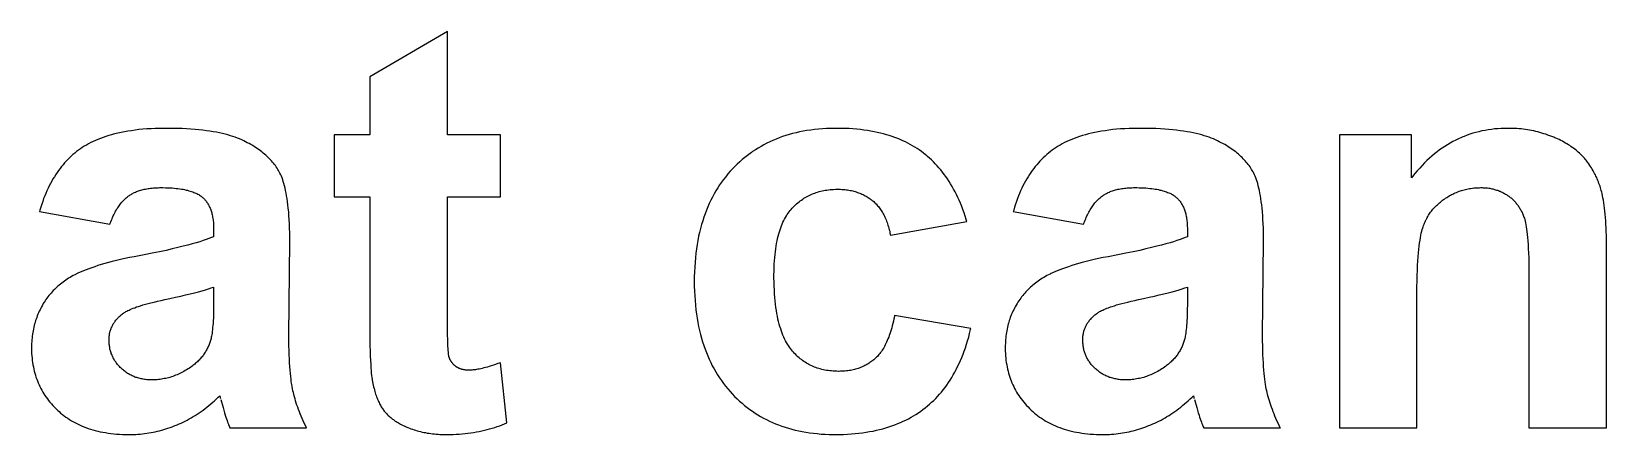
# Model space of a CAD drawing. Header units: millimetres. Extents: x 0 to 841, y 0 to 594.
# Drawn here: x 271.35 to 286.92, y 347.76 to 351.75 of the extents above; entities that cross this region are included whole.
import ezdxf

# ---------------------------------------------------------------- set-up
doc = ezdxf.new("R2010")
doc.units = ezdxf.units.MM
doc.header["$LTSCALE"] = 46.255
doc.layers.add('5_CURVES', color=7, linetype='CONTINUOUS')

msp = doc.modelspace()

# ---------------------------------------------------------------- linework, layer by layer
at = {"layer": '5_CURVES', "color": 7, "linetype": 'CONTINUOUS'}
for p, q in [((275.464, 351.751), (274.695, 351.304)), ((275.464, 350.728), (275.464, 351.751)), ((274.695, 351.304), (274.695, 350.728)), ((274.343, 350.728), (274.343, 350.117)), ((274.695, 350.728), (274.343, 350.728)), ((275.988, 350.728), (275.464, 350.728)), ((275.988, 350.117), (275.988, 350.728)), ((284.283, 350.728), (284.283, 347.83)), ((284.995, 350.728), (284.283, 350.728)), ((284.995, 350.302), (284.995, 350.728)), ((274.343, 350.117), (274.695, 350.117)), ((274.695, 350.117), (274.695, 348.767)), ((275.464, 348.949), (275.464, 350.117)), ((275.464, 350.117), (275.988, 350.117)), ((271.429, 349.969), (272.125, 349.844)), ((281.058, 349.969), (281.754, 349.844)), ((279.844, 349.735), (280.599, 349.871)), ((273.151, 349.797), (273.151, 349.721)), ((273.895, 348.743), (273.904, 349.677)), ((282.78, 349.797), (282.78, 349.721)), ((283.524, 348.743), (283.533, 349.677)), ((286.924, 347.83), (286.924, 349.649)), ((286.157, 349.345), (286.157, 347.83)), ((275.465, 348.818), (275.464, 348.949)), ((280.638, 348.812), (279.885, 348.941)), ((275.465, 348.749), (275.465, 348.818)), ((276.051, 347.879), (275.986, 348.474)), ((273.221, 348.112), (273.244, 348.031)), ((282.85, 348.112), (282.873, 348.031)), ((273.312, 347.83), (274.07, 347.83)), ((282.941, 347.83), (283.699, 347.83)), ((284.283, 347.83), (285.05, 347.83)), ((286.157, 347.83), (286.924, 347.83))]:
    msp.add_line(p, q, dxfattribs=at)
for points in [[(272.684, 350.793), (272.663, 350.793), (272.618, 350.793), (272.574, 350.791), (272.532, 350.789), (272.49, 350.787), (272.45, 350.784), (272.412, 350.78), (272.374, 350.775), (272.338, 350.77), (272.302, 350.765), (272.268, 350.759), (272.235, 350.753), (272.203, 350.746), (272.172, 350.738), (272.142, 350.73), (272.113, 350.722), (272.085, 350.713), (272.058, 350.704), (272.032, 350.694), (272.007, 350.684), (271.982, 350.674), (271.959, 350.663), (271.936, 350.652), (271.914, 350.64), (271.893, 350.628), (271.872, 350.616), (271.852, 350.603), (271.833, 350.59)], [(273.448, 350.67), (273.429, 350.679), (273.408, 350.688), (273.387, 350.696), (273.365, 350.705), (273.342, 350.713), (273.318, 350.72), (273.292, 350.728), (273.266, 350.735), (273.238, 350.742), (273.209, 350.748), (273.179, 350.754), (273.147, 350.76), (273.114, 350.765), (273.08, 350.77), (273.044, 350.775), (273.006, 350.779), (272.967, 350.782), (272.927, 350.785), (272.884, 350.788), (272.84, 350.79), (272.795, 350.792), (272.747, 350.793), (272.697, 350.793), (272.684, 350.793)], [(279.309, 350.793), (279.295, 350.793), (279.253, 350.793), (279.212, 350.791), (279.172, 350.789), (279.132, 350.785), (279.093, 350.781), (279.055, 350.776), (279.018, 350.771), (278.981, 350.764), (278.945, 350.757), (278.91, 350.749), (278.876, 350.741), (278.842, 350.731), (278.808, 350.721), (278.776, 350.711), (278.744, 350.699), (278.712, 350.687), (278.682, 350.674), (278.651, 350.66), (278.622, 350.646), (278.592, 350.631), (278.564, 350.615), (278.536, 350.598), (278.508, 350.581), (278.481, 350.563), (278.468, 350.554), (278.455, 350.544), (278.429, 350.525), (278.403, 350.505), (278.378, 350.484), (278.353, 350.462), (278.329, 350.44), (278.305, 350.417), (278.282, 350.393)], [(280.149, 350.564), (280.128, 350.579), (280.107, 350.594), (280.085, 350.608), (280.062, 350.621), (280.039, 350.634), (280.016, 350.647), (279.991, 350.659), (279.966, 350.671), (279.941, 350.682), (279.915, 350.693), (279.888, 350.703), (279.86, 350.712), (279.832, 350.722), (279.803, 350.73), (279.774, 350.739), (279.744, 350.746), (279.713, 350.753), (279.681, 350.76), (279.648, 350.766), (279.615, 350.771), (279.581, 350.776), (279.546, 350.781), (279.51, 350.784), (279.473, 350.787), (279.436, 350.79), (279.397, 350.792), (279.358, 350.793), (279.318, 350.793), (279.309, 350.793)], [(282.313, 350.793), (282.292, 350.793), (282.247, 350.793), (282.203, 350.791), (282.161, 350.789), (282.119, 350.787), (282.079, 350.784), (282.041, 350.78), (282.003, 350.775), (281.967, 350.77), (281.931, 350.765), (281.897, 350.759), (281.864, 350.753), (281.832, 350.746), (281.801, 350.738), (281.771, 350.73), (281.742, 350.722), (281.714, 350.713), (281.687, 350.704), (281.661, 350.694), (281.636, 350.684), (281.611, 350.674), (281.588, 350.663), (281.565, 350.652), (281.543, 350.64), (281.522, 350.628), (281.501, 350.616), (281.481, 350.603), (281.462, 350.59)], [(283.077, 350.67), (283.057, 350.679), (283.037, 350.688), (283.016, 350.696), (282.994, 350.705), (282.971, 350.713), (282.947, 350.72), (282.921, 350.728), (282.895, 350.735), (282.867, 350.742), (282.838, 350.748), (282.808, 350.754), (282.776, 350.76), (282.743, 350.765), (282.709, 350.77), (282.673, 350.775), (282.635, 350.779), (282.596, 350.782), (282.556, 350.785), (282.513, 350.788), (282.469, 350.79), (282.424, 350.792), (282.376, 350.793), (282.326, 350.793), (282.313, 350.793)], [(285.95, 350.793), (285.916, 350.793), (285.883, 350.792), (285.85, 350.789), (285.818, 350.787), (285.786, 350.783), (285.754, 350.778), (285.723, 350.773), (285.693, 350.767), (285.662, 350.76), (285.633, 350.752), (285.603, 350.744), (285.574, 350.734), (285.545, 350.724), (285.517, 350.713), (285.503, 350.708), (285.489, 350.702), (285.461, 350.689), (285.433, 350.676), (285.406, 350.662), (285.379, 350.647), (285.353, 350.631), (285.326, 350.615), (285.3, 350.597), (285.274, 350.579), (285.249, 350.56), (285.223, 350.54), (285.198, 350.519), (285.174, 350.497), (285.149, 350.474), (285.125, 350.451), (285.101, 350.426), (285.077, 350.4), (285.053, 350.374), (285.03, 350.346), (285.007, 350.317), (284.995, 350.302)], [(286.414, 350.7), (286.403, 350.705), (286.383, 350.713), (286.364, 350.72), (286.344, 350.727), (286.324, 350.734), (286.305, 350.74), (286.285, 350.746), (286.265, 350.752), (286.245, 350.757), (286.225, 350.762), (286.204, 350.767), (286.184, 350.771), (286.164, 350.775), (286.143, 350.778), (286.122, 350.781), (286.101, 350.784), (286.08, 350.787), (286.059, 350.789), (286.038, 350.79), (286.016, 350.792), (285.994, 350.793), (285.972, 350.793), (285.95, 350.793)], [(271.833, 350.59), (271.815, 350.577), (271.796, 350.563), (271.778, 350.548), (271.76, 350.533), (271.743, 350.518), (271.726, 350.502), (271.709, 350.485), (271.693, 350.468), (271.677, 350.451), (271.662, 350.433), (271.647, 350.414), (271.632, 350.395), (271.617, 350.376), (271.603, 350.356), (271.589, 350.335), (271.576, 350.314), (271.562, 350.292), (271.55, 350.27), (271.537, 350.247), (271.525, 350.224), (271.514, 350.2), (271.502, 350.175), (271.491, 350.15), (271.481, 350.124), (271.47, 350.098), (271.461, 350.071), (271.451, 350.043), (271.442, 350.014), (271.433, 349.985), (271.429, 349.969)], [(273.8, 350.362), (273.793, 350.375), (273.786, 350.387), (273.778, 350.4), (273.77, 350.412), (273.761, 350.424), (273.752, 350.436), (273.743, 350.447), (273.734, 350.459), (273.724, 350.471), (273.713, 350.482), (273.702, 350.493), (273.691, 350.505), (273.68, 350.516), (273.668, 350.527), (273.655, 350.538), (273.642, 350.548), (273.629, 350.559), (273.615, 350.57), (273.6, 350.58), (273.585, 350.591), (273.57, 350.601), (273.554, 350.611), (273.537, 350.622), (273.52, 350.632), (273.503, 350.642), (273.484, 350.651), (273.465, 350.661), (273.448, 350.67)], [(281.462, 350.59), (281.444, 350.577), (281.425, 350.563), (281.407, 350.548), (281.389, 350.533), (281.372, 350.518), (281.355, 350.502), (281.338, 350.485), (281.322, 350.468), (281.306, 350.451), (281.291, 350.433), (281.275, 350.414), (281.261, 350.395), (281.246, 350.376), (281.232, 350.356), (281.218, 350.335), (281.205, 350.314), (281.191, 350.292), (281.179, 350.27), (281.166, 350.247), (281.154, 350.224), (281.142, 350.2), (281.131, 350.175), (281.12, 350.15), (281.11, 350.124), (281.099, 350.098), (281.089, 350.071), (281.08, 350.043), (281.071, 350.014), (281.062, 349.985), (281.058, 349.969)], [(283.429, 350.362), (283.422, 350.375), (283.414, 350.387), (283.407, 350.4), (283.399, 350.412), (283.39, 350.424), (283.381, 350.436), (283.372, 350.447), (283.362, 350.459), (283.352, 350.471), (283.342, 350.482), (283.331, 350.493), (283.32, 350.505), (283.308, 350.516), (283.296, 350.527), (283.284, 350.538), (283.271, 350.548), (283.258, 350.559), (283.244, 350.57), (283.229, 350.58), (283.214, 350.591), (283.199, 350.601), (283.183, 350.611), (283.166, 350.622), (283.149, 350.632), (283.131, 350.642), (283.113, 350.651), (283.094, 350.661), (283.077, 350.67)], [(286.73, 350.468), (286.722, 350.478), (286.713, 350.489), (286.705, 350.499), (286.696, 350.509), (286.686, 350.519), (286.677, 350.529), (286.667, 350.539), (286.656, 350.549), (286.645, 350.558), (286.634, 350.568), (286.623, 350.577), (286.611, 350.587), (286.599, 350.596), (286.586, 350.605), (286.573, 350.614), (286.56, 350.623), (286.547, 350.631), (286.532, 350.64), (286.518, 350.648), (286.503, 350.657), (286.488, 350.665), (286.473, 350.673), (286.457, 350.681), (286.44, 350.688), (286.424, 350.696), (286.414, 350.7)], [(280.599, 349.871), (280.593, 349.891), (280.583, 349.925), (280.571, 349.958), (280.56, 349.99), (280.548, 350.021), (280.535, 350.052), (280.523, 350.082), (280.509, 350.11), (280.496, 350.139), (280.482, 350.166), (280.468, 350.193), (280.453, 350.219), (280.438, 350.244), (280.423, 350.268), (280.407, 350.292), (280.391, 350.316), (280.375, 350.338), (280.358, 350.36), (280.341, 350.382), (280.323, 350.402), (280.306, 350.423), (280.287, 350.442), (280.269, 350.461), (280.25, 350.48), (280.231, 350.498), (280.211, 350.515), (280.201, 350.524), (280.191, 350.532), (280.17, 350.548), (280.149, 350.564)], [(286.881, 350.147), (286.877, 350.162), (286.873, 350.177), (286.869, 350.191), (286.865, 350.206), (286.86, 350.221), (286.855, 350.235), (286.85, 350.249), (286.845, 350.264), (286.839, 350.278), (286.833, 350.292), (286.827, 350.306), (286.82, 350.32), (286.814, 350.333), (286.807, 350.347), (286.799, 350.361), (286.792, 350.374), (286.784, 350.388), (286.776, 350.401), (286.767, 350.414), (286.759, 350.427), (286.75, 350.441), (286.74, 350.454), (286.731, 350.467), (286.73, 350.468)], [(273.904, 349.677), (273.904, 349.712), (273.903, 349.76), (273.902, 349.805), (273.9, 349.849), (273.898, 349.89), (273.896, 349.929), (273.893, 349.967), (273.889, 350.002), (273.886, 350.036), (273.882, 350.067), (273.877, 350.098), (273.873, 350.126), (273.868, 350.153), (273.863, 350.178), (273.857, 350.202), (273.852, 350.225), (273.846, 350.246), (273.84, 350.266), (273.834, 350.285), (273.827, 350.303), (273.821, 350.319), (273.814, 350.334), (273.807, 350.349), (273.8, 350.362)], [(278.282, 350.393), (278.259, 350.368), (278.237, 350.342), (278.215, 350.315), (278.194, 350.288), (278.174, 350.261), (278.154, 350.233), (278.136, 350.204), (278.118, 350.174), (278.1, 350.144), (278.084, 350.113), (278.068, 350.082), (278.052, 350.05), (278.038, 350.017), (278.024, 349.983), (278.011, 349.949), (277.998, 349.914), (277.987, 349.878), (277.976, 349.841), (277.965, 349.803), (277.956, 349.764), (277.947, 349.725), (277.939, 349.684), (277.932, 349.643), (277.925, 349.601), (277.92, 349.557), (277.915, 349.513), (277.911, 349.468), (277.908, 349.421), (277.906, 349.374), (277.904, 349.325), (277.904, 349.276)], [(283.533, 349.677), (283.533, 349.712), (283.532, 349.76), (283.531, 349.805), (283.529, 349.849), (283.527, 349.89), (283.525, 349.929), (283.522, 349.967), (283.518, 350.002), (283.515, 350.036), (283.511, 350.067), (283.506, 350.098), (283.502, 350.126), (283.497, 350.153), (283.492, 350.178), (283.486, 350.202), (283.481, 350.225), (283.475, 350.246), (283.469, 350.266), (283.462, 350.285), (283.456, 350.303), (283.449, 350.319), (283.443, 350.334), (283.436, 350.349), (283.429, 350.362)], [(272.125, 349.844), (272.128, 349.854), (272.134, 349.869), (272.14, 349.884), (272.146, 349.898), (272.151, 349.912), (272.157, 349.926), (272.164, 349.939), (272.17, 349.951), (272.176, 349.963), (272.182, 349.975), (272.189, 349.986), (272.195, 349.997), (272.202, 350.008), (272.209, 350.018), (272.216, 350.027), (272.222, 350.037), (272.229, 350.046), (272.236, 350.055), (272.243, 350.063), (272.251, 350.071), (272.258, 350.079), (272.265, 350.086), (272.272, 350.094), (272.28, 350.1), (272.287, 350.107), (272.295, 350.113), (272.303, 350.119), (272.31, 350.125)], [(272.31, 350.125), (272.318, 350.13), (272.326, 350.135), (272.334, 350.14), (272.343, 350.145), (272.351, 350.15), (272.36, 350.154), (272.369, 350.159), (272.379, 350.163), (272.388, 350.167), (272.398, 350.171), (272.409, 350.175), (272.419, 350.178), (272.43, 350.181), (272.441, 350.185), (272.453, 350.187), (272.464, 350.19), (272.476, 350.193), (272.489, 350.195), (272.502, 350.197), (272.515, 350.199), (272.528, 350.201), (272.542, 350.202), (272.556, 350.204), (272.571, 350.205), (272.586, 350.206), (272.601, 350.206), (272.617, 350.207), (272.63, 350.207)], [(272.63, 350.207), (272.65, 350.207), (272.674, 350.206), (272.697, 350.205), (272.719, 350.204), (272.74, 350.203), (272.76, 350.201), (272.779, 350.199), (272.798, 350.197), (272.815, 350.195), (272.832, 350.192), (272.849, 350.19), (272.864, 350.187), (272.879, 350.183), (272.893, 350.18), (272.907, 350.176), (272.92, 350.173), (272.932, 350.169), (272.944, 350.165), (272.955, 350.16), (272.966, 350.156), (272.976, 350.151), (272.986, 350.147), (272.995, 350.142), (273.004, 350.137), (273.012, 350.132), (273.02, 350.127), (273.027, 350.121), (273.034, 350.116), (273.041, 350.11)], [(278.861, 349.991), (278.872, 350.003), (278.883, 350.014), (278.894, 350.026), (278.905, 350.036), (278.916, 350.047), (278.928, 350.056), (278.94, 350.066), (278.951, 350.075), (278.964, 350.084), (278.976, 350.092), (278.988, 350.101), (279.001, 350.108), (279.014, 350.116), (279.027, 350.123), (279.04, 350.129), (279.053, 350.136), (279.067, 350.142), (279.081, 350.148), (279.095, 350.153), (279.109, 350.158), (279.123, 350.162), (279.138, 350.167), (279.153, 350.171), (279.168, 350.174), (279.184, 350.178), (279.199, 350.18), (279.215, 350.183), (279.231, 350.185), (279.248, 350.187), (279.265, 350.188), (279.282, 350.189), (279.299, 350.19), (279.317, 350.19), (279.32, 350.19)], [(279.32, 350.19), (279.334, 350.19), (279.348, 350.19), (279.363, 350.189), (279.377, 350.188), (279.391, 350.187), (279.405, 350.185), (279.418, 350.184), (279.432, 350.182), (279.445, 350.179), (279.457, 350.177), (279.47, 350.174), (279.482, 350.171), (279.494, 350.168), (279.506, 350.164), (279.518, 350.16), (279.529, 350.156), (279.54, 350.152), (279.552, 350.148), (279.562, 350.143), (279.573, 350.138), (279.583, 350.133), (279.594, 350.127), (279.604, 350.122), (279.614, 350.116), (279.623, 350.11), (279.633, 350.103), (279.642, 350.097), (279.651, 350.09), (279.656, 350.087), (279.66, 350.083), (279.669, 350.076)], [(281.754, 349.844), (281.757, 349.854), (281.763, 349.869), (281.769, 349.884), (281.774, 349.898), (281.78, 349.912), (281.786, 349.926), (281.792, 349.939), (281.799, 349.951), (281.805, 349.963), (281.811, 349.975), (281.818, 349.986), (281.824, 349.997), (281.831, 350.008), (281.838, 350.018), (281.844, 350.027), (281.851, 350.037), (281.858, 350.046), (281.865, 350.055), (281.872, 350.063), (281.879, 350.071), (281.887, 350.079), (281.894, 350.086), (281.901, 350.094), (281.909, 350.1), (281.916, 350.107), (281.924, 350.113), (281.931, 350.119), (281.939, 350.125)], [(281.939, 350.125), (281.947, 350.13), (281.955, 350.135), (281.963, 350.14), (281.971, 350.145), (281.98, 350.15), (281.989, 350.154), (281.998, 350.159), (282.008, 350.163), (282.017, 350.167), (282.027, 350.171), (282.038, 350.175), (282.048, 350.178), (282.059, 350.181), (282.07, 350.185), (282.081, 350.187), (282.093, 350.19), (282.105, 350.193), (282.118, 350.195), (282.13, 350.197), (282.144, 350.199), (282.157, 350.201), (282.171, 350.202), (282.185, 350.204), (282.2, 350.205), (282.215, 350.206), (282.23, 350.206), (282.246, 350.207), (282.258, 350.207)], [(282.258, 350.207), (282.279, 350.207), (282.303, 350.206), (282.326, 350.205), (282.348, 350.204), (282.369, 350.203), (282.389, 350.201), (282.408, 350.199), (282.427, 350.197), (282.444, 350.195), (282.461, 350.192), (282.478, 350.19), (282.493, 350.187), (282.508, 350.183), (282.522, 350.18), (282.536, 350.176), (282.549, 350.173), (282.561, 350.169), (282.573, 350.165), (282.584, 350.16), (282.595, 350.156), (282.605, 350.151), (282.615, 350.147), (282.624, 350.142), (282.633, 350.137), (282.641, 350.132), (282.649, 350.127), (282.656, 350.121), (282.663, 350.116), (282.67, 350.11)], [(285.325, 350.097), (285.333, 350.102), (285.345, 350.11), (285.356, 350.117), (285.368, 350.124), (285.38, 350.131), (285.392, 350.137), (285.404, 350.143), (285.416, 350.149), (285.429, 350.155), (285.441, 350.16), (285.453, 350.165), (285.466, 350.17), (285.479, 350.174), (285.492, 350.178), (285.504, 350.182), (285.518, 350.186), (285.531, 350.189), (285.544, 350.192), (285.557, 350.195), (285.571, 350.197), (285.584, 350.199), (285.598, 350.201), (285.612, 350.203), (285.626, 350.204), (285.64, 350.205), (285.654, 350.206), (285.668, 350.206), (285.683, 350.207)], [(285.683, 350.207), (285.694, 350.207), (285.705, 350.206), (285.716, 350.206), (285.727, 350.205), (285.738, 350.204), (285.748, 350.203), (285.759, 350.201), (285.769, 350.2), (285.779, 350.198), (285.789, 350.196), (285.799, 350.194), (285.809, 350.192), (285.818, 350.189), (285.828, 350.186), (285.837, 350.183), (285.847, 350.18), (285.856, 350.177), (285.865, 350.173), (285.874, 350.17), (285.883, 350.166), (285.891, 350.162), (285.9, 350.157), (285.909, 350.153), (285.917, 350.148), (285.925, 350.143), (285.934, 350.138), (285.942, 350.133), (285.947, 350.129)], [(285.947, 350.129), (285.949, 350.127), (285.957, 350.122), (285.965, 350.116), (285.972, 350.11), (285.98, 350.104), (285.987, 350.098), (285.994, 350.092), (286.001, 350.085), (286.007, 350.079), (286.014, 350.072), (286.02, 350.065), (286.026, 350.058), (286.032, 350.051), (286.038, 350.044), (286.044, 350.036), (286.05, 350.029), (286.055, 350.021), (286.06, 350.013), (286.065, 350.005), (286.07, 349.997), (286.075, 349.988), (286.08, 349.98), (286.084, 349.971), (286.089, 349.962), (286.093, 349.953), (286.097, 349.944), (286.101, 349.934), (286.105, 349.925), (286.108, 349.915)], [(286.924, 349.649), (286.924, 349.691), (286.923, 349.732), (286.922, 349.771), (286.92, 349.809), (286.919, 349.845), (286.916, 349.879), (286.914, 349.912), (286.911, 349.944), (286.908, 349.974), (286.905, 350.003), (286.901, 350.03), (286.897, 350.056), (286.893, 350.081), (286.889, 350.104), (286.885, 350.126), (286.881, 350.147)], [(273.041, 350.11), (273.047, 350.105), (273.05, 350.102), (273.053, 350.099), (273.059, 350.093), (273.064, 350.087), (273.07, 350.081), (273.075, 350.075), (273.08, 350.068), (273.085, 350.061), (273.09, 350.054), (273.095, 350.046), (273.099, 350.038), (273.103, 350.03), (273.107, 350.022), (273.111, 350.014), (273.115, 350.005), (273.119, 349.996), (273.122, 349.987), (273.126, 349.977), (273.129, 349.967), (273.132, 349.957), (273.134, 349.947), (273.137, 349.936), (273.139, 349.925), (273.141, 349.913), (273.143, 349.901), (273.145, 349.889), (273.147, 349.877), (273.148, 349.864), (273.149, 349.85), (273.15, 349.837), (273.15, 349.823), (273.151, 349.808), (273.151, 349.797)], [(278.692, 349.331), (278.692, 349.345), (278.693, 349.381), (278.694, 349.416), (278.695, 349.45), (278.697, 349.482), (278.7, 349.514), (278.702, 349.544), (278.706, 349.573), (278.709, 349.601), (278.713, 349.628), (278.718, 349.654), (278.723, 349.679), (278.728, 349.703), (278.733, 349.726), (278.739, 349.748), (278.745, 349.769), (278.752, 349.79), (278.759, 349.809), (278.766, 349.828), (278.773, 349.846), (278.781, 349.864), (278.789, 349.88), (278.797, 349.896), (278.805, 349.912), (278.814, 349.926), (278.823, 349.94), (278.832, 349.954), (278.842, 349.967), (278.851, 349.979), (278.861, 349.991)], [(279.669, 350.076), (279.678, 350.068), (279.686, 350.061), (279.694, 350.053), (279.702, 350.045), (279.71, 350.036), (279.717, 350.027), (279.725, 350.019), (279.732, 350.009), (279.739, 350), (279.746, 349.99), (279.753, 349.98), (279.759, 349.97), (279.766, 349.959), (279.772, 349.948), (279.778, 349.937), (279.784, 349.925), (279.789, 349.913), (279.795, 349.901), (279.8, 349.889), (279.805, 349.876), (279.81, 349.862), (279.815, 349.849), (279.819, 349.835), (279.824, 349.82), (279.828, 349.806), (279.832, 349.79), (279.836, 349.775), (279.839, 349.759), (279.842, 349.742), (279.844, 349.735)], [(282.67, 350.11), (282.676, 350.105), (282.679, 350.102), (282.682, 350.099), (282.688, 350.093), (282.693, 350.087), (282.699, 350.081), (282.704, 350.075), (282.709, 350.068), (282.714, 350.061), (282.719, 350.054), (282.723, 350.046), (282.728, 350.038), (282.732, 350.03), (282.736, 350.022), (282.74, 350.014), (282.744, 350.005), (282.748, 349.996), (282.751, 349.987), (282.755, 349.977), (282.758, 349.967), (282.761, 349.957), (282.763, 349.947), (282.766, 349.936), (282.768, 349.925), (282.77, 349.913), (282.772, 349.901), (282.774, 349.889), (282.775, 349.877), (282.777, 349.864), (282.778, 349.85), (282.779, 349.837), (282.779, 349.823), (282.78, 349.808), (282.78, 349.797)], [(285.107, 349.808), (285.111, 349.82), (285.115, 349.833), (285.12, 349.844), (285.125, 349.856), (285.13, 349.867), (285.135, 349.879), (285.14, 349.89), (285.143, 349.895), (285.146, 349.901), (285.152, 349.912), (285.158, 349.922), (285.165, 349.933), (285.171, 349.943), (285.178, 349.953), (285.185, 349.963), (285.193, 349.973), (285.2, 349.983), (285.208, 349.992), (285.217, 350.002), (285.225, 350.011), (285.234, 350.02), (285.243, 350.029), (285.252, 350.038), (285.262, 350.047), (285.272, 350.056), (285.282, 350.064), (285.292, 350.073), (285.303, 350.081), (285.314, 350.089), (285.325, 350.097), (285.325, 350.097)], [(285.05, 347.83), (285.05, 349.164), (285.05, 349.226), (285.051, 349.284), (285.052, 349.339), (285.054, 349.39), (285.056, 349.437), (285.059, 349.481), (285.062, 349.522), (285.065, 349.56), (285.068, 349.596), (285.072, 349.628), (285.076, 349.658), (285.08, 349.686), (285.084, 349.711), (285.088, 349.735), (285.093, 349.756), (285.098, 349.775), (285.102, 349.792), (285.107, 349.808)], [(286.108, 349.915), (286.112, 349.903), (286.116, 349.89), (286.12, 349.875), (286.123, 349.859), (286.127, 349.84), (286.131, 349.82), (286.134, 349.797), (286.137, 349.772), (286.141, 349.744), (286.144, 349.713), (286.146, 349.68), (286.149, 349.643), (286.151, 349.603), (286.153, 349.559), (286.155, 349.512), (286.156, 349.46), (286.157, 349.405), (286.157, 349.345)], [(273.151, 349.721), (273.129, 349.712), (273.105, 349.703), (273.078, 349.693), (273.048, 349.683), (273.015, 349.672), (272.979, 349.661), (272.939, 349.65), (272.896, 349.638), (272.849, 349.626), (272.797, 349.613), (272.741, 349.6), (272.68, 349.586), (272.614, 349.572), (272.542, 349.557), (272.464, 349.542), (272.366, 349.523)], [(282.78, 349.721), (282.758, 349.712), (282.734, 349.703), (282.707, 349.693), (282.677, 349.683), (282.644, 349.672), (282.608, 349.661), (282.568, 349.65), (282.525, 349.638), (282.478, 349.626), (282.426, 349.613), (282.37, 349.6), (282.309, 349.586), (282.242, 349.572), (282.171, 349.557), (282.093, 349.542), (281.995, 349.523)], [(272.366, 349.523), (272.319, 349.514), (272.274, 349.504), (272.23, 349.495), (272.189, 349.485), (272.149, 349.475), (272.111, 349.465), (272.075, 349.455), (272.04, 349.445), (272.007, 349.435), (271.975, 349.424), (271.945, 349.414), (271.917, 349.404), (271.89, 349.394), (271.864, 349.383), (271.84, 349.373), (271.816, 349.363), (271.795, 349.353)], [(281.995, 349.523), (281.948, 349.514), (281.902, 349.504), (281.859, 349.495), (281.818, 349.485), (281.778, 349.475), (281.74, 349.465), (281.703, 349.455), (281.669, 349.445), (281.636, 349.435), (281.604, 349.424), (281.574, 349.414), (281.546, 349.404), (281.519, 349.394), (281.493, 349.383), (281.469, 349.373), (281.445, 349.363), (281.423, 349.353)], [(271.795, 349.353), (271.793, 349.352), (271.778, 349.344), (271.762, 349.336), (271.747, 349.328), (271.732, 349.319), (271.717, 349.311), (271.703, 349.302), (271.689, 349.292), (271.675, 349.283), (271.662, 349.273), (271.649, 349.263), (271.636, 349.253), (271.624, 349.243), (271.611, 349.232), (271.599, 349.222), (271.587, 349.21), (271.576, 349.199), (271.565, 349.188), (271.554, 349.176), (271.543, 349.164), (271.533, 349.152), (271.522, 349.139), (271.512, 349.126), (271.503, 349.113), (271.493, 349.1), (271.484, 349.086), (271.475, 349.073), (271.466, 349.059)], [(281.423, 349.353), (281.422, 349.352), (281.406, 349.344), (281.391, 349.336), (281.376, 349.328), (281.361, 349.319), (281.346, 349.311), (281.332, 349.302), (281.318, 349.292), (281.304, 349.283), (281.291, 349.273), (281.278, 349.263), (281.265, 349.253), (281.252, 349.243), (281.24, 349.232), (281.228, 349.222), (281.216, 349.21), (281.205, 349.199), (281.194, 349.188), (281.183, 349.176), (281.172, 349.164), (281.161, 349.152), (281.151, 349.139), (281.141, 349.126), (281.132, 349.113), (281.122, 349.1), (281.113, 349.086), (281.104, 349.073), (281.095, 349.059)], [(272.719, 349.11), (272.773, 349.122), (272.825, 349.134), (272.873, 349.145), (272.918, 349.156), (272.961, 349.167), (273, 349.177), (273.036, 349.187), (273.069, 349.196), (273.099, 349.205), (273.126, 349.214), (273.151, 349.222)], [(273.151, 349.222), (273.151, 349.043), (273.15, 349.009), (273.15, 348.976), (273.149, 348.946), (273.148, 348.917), (273.146, 348.891), (273.145, 348.866), (273.143, 348.843), (273.141, 348.822), (273.139, 348.802), (273.137, 348.784), (273.135, 348.768), (273.133, 348.752), (273.13, 348.739), (273.128, 348.726), (273.126, 348.715), (273.123, 348.704), (273.12, 348.695)], [(277.904, 349.276), (277.904, 349.231), (277.905, 349.182), (277.908, 349.135), (277.911, 349.089), (277.915, 349.043), (277.919, 348.999), (277.925, 348.956), (277.931, 348.914), (277.938, 348.873), (277.946, 348.833), (277.955, 348.793), (277.965, 348.755), (277.975, 348.718), (277.986, 348.681), (277.997, 348.645), (278.01, 348.61), (278.023, 348.575), (278.037, 348.542), (278.051, 348.509), (278.066, 348.477), (278.082, 348.445), (278.099, 348.415), (278.116, 348.384), (278.134, 348.355), (278.153, 348.326), (278.172, 348.298), (278.192, 348.27), (278.203, 348.257), (278.213, 348.243), (278.235, 348.217), (278.257, 348.191), (278.28, 348.166)], [(278.864, 348.602), (278.854, 348.615), (278.844, 348.629), (278.834, 348.644), (278.824, 348.659), (278.815, 348.675), (278.806, 348.692), (278.797, 348.71), (278.789, 348.728), (278.781, 348.747), (278.773, 348.767), (278.765, 348.788), (278.758, 348.81), (278.751, 348.833), (278.744, 348.857), (278.737, 348.881), (278.731, 348.907), (278.726, 348.934), (278.721, 348.962), (278.716, 348.992), (278.711, 349.022), (278.707, 349.054), (278.704, 349.087), (278.7, 349.121), (278.698, 349.157), (278.696, 349.194), (278.694, 349.232), (278.693, 349.272), (278.692, 349.313), (278.692, 349.331)], [(282.347, 349.11), (282.402, 349.122), (282.453, 349.134), (282.502, 349.145), (282.547, 349.156), (282.59, 349.167), (282.629, 349.177), (282.665, 349.187), (282.698, 349.196), (282.728, 349.205), (282.755, 349.214), (282.78, 349.222)], [(282.78, 349.222), (282.78, 349.043), (282.779, 349.009), (282.779, 348.976), (282.778, 348.946), (282.777, 348.917), (282.775, 348.891), (282.774, 348.866), (282.772, 348.843), (282.77, 348.822), (282.768, 348.802), (282.766, 348.784), (282.764, 348.768), (282.762, 348.752), (282.759, 348.739), (282.757, 348.726), (282.754, 348.715), (282.752, 348.704), (282.749, 348.695)], [(271.466, 349.059), (271.457, 349.044), (271.449, 349.029), (271.441, 349.014), (271.434, 348.999), (271.426, 348.984), (271.419, 348.969), (271.416, 348.961), (271.413, 348.954), (271.406, 348.938), (271.401, 348.922), (271.395, 348.907), (271.39, 348.891), (271.385, 348.874), (271.38, 348.858), (271.376, 348.842), (271.372, 348.825), (271.368, 348.808), (271.365, 348.791), (271.362, 348.774), (271.359, 348.756), (271.357, 348.738), (271.355, 348.72), (271.353, 348.702), (271.352, 348.684), (271.351, 348.665), (271.35, 348.646), (271.35, 348.627), (271.35, 348.621)], [(272.267, 348.97), (272.275, 348.975), (272.283, 348.98), (272.292, 348.985), (272.303, 348.99), (272.314, 348.996), (272.326, 349.001), (272.34, 349.007), (272.355, 349.013), (272.371, 349.019), (272.389, 349.026), (272.408, 349.032), (272.429, 349.039), (272.451, 349.046), (272.476, 349.053), (272.503, 349.06), (272.531, 349.068), (272.562, 349.075), (272.595, 349.083), (272.631, 349.091), (272.669, 349.1), (272.719, 349.11)], [(281.095, 349.059), (281.086, 349.044), (281.078, 349.029), (281.07, 349.014), (281.063, 348.999), (281.055, 348.984), (281.048, 348.969), (281.045, 348.961), (281.042, 348.954), (281.035, 348.938), (281.029, 348.922), (281.024, 348.907), (281.019, 348.891), (281.014, 348.874), (281.009, 348.858), (281.005, 348.842), (281.001, 348.825), (280.997, 348.808), (280.994, 348.791), (280.991, 348.774), (280.988, 348.756), (280.986, 348.738), (280.984, 348.72), (280.982, 348.702), (280.981, 348.684), (280.98, 348.665), (280.979, 348.646), (280.979, 348.627), (280.979, 348.621)], [(281.896, 348.97), (281.904, 348.975), (281.912, 348.98), (281.921, 348.985), (281.931, 348.99), (281.943, 348.996), (281.955, 349.001), (281.969, 349.007), (281.984, 349.013), (282, 349.019), (282.018, 349.026), (282.037, 349.032), (282.058, 349.039), (282.08, 349.046), (282.105, 349.053), (282.131, 349.06), (282.16, 349.068), (282.191, 349.075), (282.224, 349.083), (282.26, 349.091), (282.298, 349.1), (282.347, 349.11)], [(272.117, 348.701), (272.117, 348.71), (272.117, 348.719), (272.118, 348.728), (272.118, 348.737), (272.12, 348.746), (272.121, 348.755), (272.122, 348.763), (272.124, 348.772), (272.126, 348.78), (272.128, 348.788), (272.131, 348.796), (272.133, 348.804), (272.136, 348.812), (272.139, 348.82), (272.143, 348.828), (272.146, 348.835), (272.15, 348.843), (272.154, 348.85), (272.158, 348.858), (272.163, 348.865), (272.168, 348.872), (272.173, 348.88), (272.178, 348.887), (272.184, 348.894), (272.189, 348.901), (272.195, 348.907), (272.202, 348.914), (272.208, 348.921), (272.215, 348.928), (272.222, 348.934), (272.23, 348.941), (272.238, 348.947), (272.246, 348.954), (272.254, 348.96), (272.263, 348.966), (272.267, 348.97)], [(279.885, 348.941), (279.883, 348.932), (279.878, 348.908), (279.873, 348.885), (279.868, 348.862), (279.862, 348.841), (279.857, 348.82), (279.851, 348.8), (279.845, 348.781), (279.839, 348.762), (279.832, 348.744), (279.826, 348.727), (279.819, 348.71), (279.812, 348.694), (279.806, 348.679), (279.799, 348.664), (279.791, 348.65), (279.784, 348.636), (279.777, 348.623), (279.769, 348.61), (279.762, 348.598), (279.754, 348.587), (279.746, 348.576), (279.738, 348.566), (279.73, 348.556), (279.722, 348.546), (279.714, 348.537), (279.705, 348.528), (279.697, 348.52), (279.688, 348.512)], [(281.745, 348.701), (281.746, 348.71), (281.746, 348.719), (281.747, 348.728), (281.747, 348.737), (281.748, 348.746), (281.75, 348.755), (281.751, 348.763), (281.753, 348.772), (281.755, 348.78), (281.757, 348.788), (281.76, 348.796), (281.762, 348.804), (281.765, 348.812), (281.768, 348.82), (281.772, 348.828), (281.775, 348.835), (281.779, 348.843), (281.783, 348.85), (281.787, 348.858), (281.792, 348.865), (281.797, 348.872), (281.802, 348.88), (281.807, 348.887), (281.812, 348.894), (281.818, 348.901), (281.824, 348.907), (281.831, 348.914), (281.837, 348.921), (281.844, 348.928), (281.851, 348.934), (281.859, 348.941), (281.866, 348.947), (281.875, 348.954), (281.883, 348.96), (281.892, 348.966), (281.896, 348.97)], [(273.931, 348.218), (273.927, 348.238), (273.923, 348.26), (273.919, 348.285), (273.916, 348.311), (273.913, 348.339), (273.91, 348.369), (273.907, 348.401), (273.904, 348.436), (273.902, 348.472), (273.9, 348.512), (273.898, 348.553), (273.897, 348.597), (273.896, 348.643), (273.895, 348.692), (273.895, 348.743)], [(274.695, 348.767), (274.696, 348.702), (274.697, 348.643), (274.698, 348.589), (274.7, 348.541), (274.702, 348.498), (274.704, 348.459), (274.706, 348.426), (274.708, 348.396), (274.71, 348.37), (274.713, 348.348), (274.715, 348.329), (274.718, 348.313)], [(275.478, 348.534), (275.477, 348.539), (275.476, 348.546), (275.474, 348.554), (275.473, 348.565), (275.472, 348.578), (275.47, 348.594), (275.469, 348.615), (275.468, 348.639), (275.467, 348.669), (275.466, 348.705), (275.465, 348.749)], [(280.188, 348.029), (280.209, 348.047), (280.23, 348.065), (280.251, 348.083), (280.271, 348.102), (280.291, 348.122), (280.31, 348.142), (280.329, 348.163), (280.347, 348.185), (280.365, 348.207), (280.383, 348.23), (280.4, 348.253), (280.417, 348.278), (280.433, 348.302), (280.449, 348.328), (280.464, 348.354), (280.48, 348.381), (280.494, 348.409), (280.508, 348.437), (280.522, 348.466), (280.536, 348.496), (280.549, 348.527), (280.561, 348.558), (280.573, 348.59), (280.585, 348.623), (280.596, 348.657), (280.606, 348.692), (280.617, 348.728), (280.626, 348.765), (280.635, 348.802), (280.638, 348.812)], [(283.56, 348.218), (283.556, 348.238), (283.552, 348.26), (283.548, 348.285), (283.545, 348.311), (283.542, 348.339), (283.538, 348.369), (283.536, 348.401), (283.533, 348.436), (283.531, 348.472), (283.529, 348.512), (283.527, 348.553), (283.526, 348.597), (283.525, 348.643), (283.524, 348.692), (283.524, 348.743)], [(271.35, 348.621), (271.35, 348.612), (271.35, 348.588), (271.351, 348.565), (271.353, 348.542), (271.355, 348.52), (271.357, 348.498), (271.36, 348.476), (271.364, 348.454), (271.368, 348.433), (271.372, 348.412), (271.377, 348.392), (271.382, 348.372), (271.388, 348.352), (271.394, 348.332), (271.401, 348.313), (271.408, 348.294), (271.416, 348.275), (271.424, 348.257), (271.433, 348.239), (271.442, 348.221), (271.452, 348.203), (271.462, 348.185), (271.472, 348.168), (271.483, 348.151), (271.495, 348.134), (271.507, 348.117), (271.519, 348.101), (271.532, 348.085), (271.546, 348.069), (271.56, 348.053), (271.575, 348.037), (271.59, 348.022), (271.606, 348.007)], [(272.235, 348.421), (272.228, 348.428), (272.221, 348.436), (272.214, 348.443), (272.207, 348.451), (272.201, 348.458), (272.194, 348.466), (272.188, 348.474), (272.183, 348.482), (272.177, 348.49), (272.172, 348.498), (272.167, 348.506), (272.163, 348.514), (272.158, 348.522), (272.154, 348.531), (272.15, 348.539), (272.146, 348.547), (272.143, 348.556), (272.139, 348.565), (272.136, 348.573), (272.134, 348.582), (272.131, 348.591), (272.128, 348.6), (272.126, 348.61), (272.124, 348.619), (272.123, 348.628), (272.121, 348.638), (272.12, 348.648), (272.119, 348.658), (272.118, 348.668), (272.117, 348.678), (272.117, 348.688), (272.117, 348.699), (272.117, 348.701)], [(273.12, 348.695), (273.117, 348.685), (273.114, 348.674), (273.11, 348.664), (273.106, 348.654), (273.102, 348.644), (273.098, 348.634), (273.093, 348.624), (273.088, 348.615), (273.084, 348.605), (273.078, 348.596), (273.073, 348.587), (273.067, 348.578), (273.062, 348.569), (273.055, 348.56), (273.049, 348.551), (273.043, 348.542), (273.036, 348.534), (273.029, 348.525), (273.022, 348.517), (273.014, 348.509), (273.007, 348.501), (272.999, 348.493), (272.99, 348.485), (272.982, 348.477), (272.973, 348.469), (272.964, 348.462), (272.955, 348.454), (272.945, 348.447), (272.938, 348.441)], [(279.331, 348.389), (279.313, 348.39), (279.295, 348.39), (279.278, 348.391), (279.261, 348.393), (279.244, 348.394), (279.228, 348.397), (279.211, 348.399), (279.196, 348.402), (279.18, 348.405), (279.165, 348.409), (279.15, 348.413), (279.135, 348.417), (279.12, 348.422), (279.106, 348.427), (279.092, 348.432), (279.078, 348.438), (279.065, 348.444), (279.051, 348.45), (279.038, 348.457), (279.025, 348.464), (279.019, 348.468), (279.012, 348.471), (279, 348.479), (278.988, 348.487), (278.975, 348.496), (278.964, 348.505), (278.952, 348.514), (278.94, 348.524), (278.929, 348.534), (278.918, 348.544), (278.907, 348.555), (278.896, 348.566), (278.885, 348.578), (278.874, 348.59), (278.864, 348.602)], [(280.979, 348.621), (280.979, 348.612), (280.979, 348.588), (280.98, 348.565), (280.982, 348.542), (280.984, 348.52), (280.986, 348.498), (280.989, 348.476), (280.993, 348.454), (280.997, 348.433), (281.001, 348.412), (281.006, 348.392), (281.011, 348.372), (281.017, 348.352), (281.023, 348.332), (281.03, 348.313), (281.037, 348.294), (281.045, 348.275), (281.053, 348.257), (281.062, 348.239), (281.071, 348.221), (281.081, 348.203), (281.091, 348.185), (281.101, 348.168), (281.112, 348.151), (281.124, 348.134), (281.136, 348.117), (281.148, 348.101), (281.161, 348.085), (281.175, 348.069), (281.189, 348.053), (281.204, 348.037), (281.219, 348.022), (281.235, 348.007)], [(281.864, 348.421), (281.857, 348.428), (281.849, 348.436), (281.843, 348.443), (281.836, 348.451), (281.829, 348.458), (281.823, 348.466), (281.817, 348.474), (281.812, 348.482), (281.806, 348.49), (281.801, 348.498), (281.796, 348.506), (281.792, 348.514), (281.787, 348.522), (281.783, 348.531), (281.779, 348.539), (281.775, 348.547), (281.772, 348.556), (281.768, 348.565), (281.765, 348.573), (281.762, 348.582), (281.76, 348.591), (281.757, 348.6), (281.755, 348.61), (281.753, 348.619), (281.751, 348.628), (281.75, 348.638), (281.749, 348.648), (281.748, 348.658), (281.747, 348.668), (281.746, 348.678), (281.746, 348.688), (281.745, 348.699), (281.745, 348.701)], [(282.749, 348.695), (282.746, 348.685), (282.743, 348.674), (282.739, 348.664), (282.735, 348.654), (282.731, 348.644), (282.727, 348.634), (282.722, 348.624), (282.717, 348.615), (282.712, 348.605), (282.707, 348.596), (282.702, 348.587), (282.696, 348.578), (282.69, 348.569), (282.684, 348.56), (282.678, 348.551), (282.672, 348.542), (282.665, 348.534), (282.658, 348.525), (282.651, 348.517), (282.643, 348.509), (282.635, 348.501), (282.627, 348.493), (282.619, 348.485), (282.611, 348.477), (282.602, 348.469), (282.593, 348.462), (282.584, 348.454), (282.574, 348.447), (282.567, 348.441)], [(272.542, 348.305), (272.537, 348.305), (272.525, 348.305), (272.513, 348.306), (272.501, 348.306), (272.489, 348.307), (272.477, 348.309), (272.466, 348.31), (272.455, 348.312), (272.444, 348.314), (272.433, 348.316), (272.423, 348.318), (272.412, 348.321), (272.402, 348.324), (272.392, 348.327), (272.382, 348.33), (272.373, 348.333), (272.363, 348.337), (272.354, 348.341), (272.344, 348.345), (272.335, 348.35), (272.326, 348.354), (272.318, 348.359), (272.309, 348.364), (272.3, 348.369), (272.292, 348.375), (272.283, 348.381), (272.275, 348.387), (272.267, 348.393), (272.259, 348.4), (272.251, 348.406), (272.243, 348.413), (272.235, 348.421)], [(272.938, 348.441), (272.925, 348.431), (272.911, 348.422), (272.898, 348.413), (272.884, 348.405), (272.871, 348.397), (272.857, 348.389), (272.843, 348.381), (272.83, 348.374), (272.816, 348.368), (272.802, 348.361), (272.789, 348.355), (272.775, 348.35), (272.761, 348.344), (272.754, 348.342), (272.747, 348.339), (272.733, 348.335), (272.719, 348.33), (272.705, 348.326), (272.691, 348.323), (272.677, 348.32), (272.663, 348.317), (272.649, 348.314), (272.635, 348.312), (272.621, 348.31), (272.606, 348.308), (272.592, 348.307), (272.577, 348.306), (272.563, 348.305), (272.548, 348.305), (272.542, 348.305)], [(275.546, 348.438), (275.542, 348.44), (275.539, 348.443), (275.535, 348.446), (275.532, 348.448), (275.529, 348.451), (275.526, 348.454), (275.524, 348.456), (275.523, 348.457), (275.52, 348.46), (275.517, 348.463), (275.515, 348.466), (275.512, 348.469), (275.509, 348.472), (275.507, 348.475), (275.505, 348.479), (275.502, 348.482), (275.5, 348.485), (275.498, 348.489), (275.496, 348.492), (275.494, 348.496), (275.492, 348.499), (275.49, 348.503), (275.488, 348.506), (275.487, 348.51), (275.485, 348.514), (275.483, 348.518), (275.482, 348.522), (275.481, 348.526), (275.479, 348.53), (275.478, 348.534), (275.478, 348.534)], [(275.677, 348.4), (275.676, 348.4), (275.669, 348.4), (275.663, 348.401), (275.658, 348.401), (275.652, 348.401), (275.646, 348.402), (275.641, 348.402), (275.635, 348.403), (275.63, 348.404), (275.625, 348.405), (275.62, 348.406), (275.615, 348.407), (275.611, 348.408), (275.606, 348.409), (275.601, 348.41), (275.597, 348.412), (275.593, 348.413), (275.588, 348.415), (275.584, 348.416), (275.58, 348.418), (275.576, 348.42), (275.572, 348.422), (275.568, 348.424), (275.564, 348.426), (275.56, 348.428), (275.557, 348.43), (275.553, 348.433), (275.549, 348.435), (275.546, 348.438)], [(275.986, 348.474), (275.962, 348.466), (275.939, 348.458), (275.917, 348.45), (275.896, 348.444), (275.876, 348.438), (275.858, 348.432), (275.84, 348.427), (275.823, 348.423), (275.807, 348.419), (275.792, 348.415), (275.778, 348.412), (275.764, 348.41), (275.751, 348.407), (275.739, 348.405), (275.727, 348.404), (275.716, 348.403), (275.706, 348.402), (275.696, 348.401), (275.686, 348.4), (275.677, 348.4)], [(279.688, 348.512), (279.679, 348.504), (279.67, 348.497), (279.661, 348.49), (279.651, 348.483), (279.641, 348.476), (279.632, 348.469), (279.622, 348.463), (279.611, 348.457), (279.601, 348.452), (279.59, 348.446), (279.58, 348.441), (279.569, 348.436), (279.558, 348.431), (279.546, 348.427), (279.535, 348.422), (279.523, 348.418), (279.511, 348.414), (279.499, 348.411), (279.487, 348.408), (279.474, 348.405), (279.462, 348.402), (279.449, 348.399), (279.435, 348.397), (279.422, 348.395), (279.408, 348.394), (279.394, 348.392), (279.38, 348.391), (279.366, 348.39), (279.351, 348.39), (279.336, 348.389), (279.331, 348.389)], [(282.171, 348.305), (282.166, 348.305), (282.154, 348.305), (282.142, 348.306), (282.13, 348.306), (282.118, 348.307), (282.106, 348.309), (282.095, 348.31), (282.084, 348.312), (282.073, 348.314), (282.062, 348.316), (282.052, 348.318), (282.041, 348.321), (282.031, 348.324), (282.021, 348.327), (282.011, 348.33), (282.002, 348.333), (281.992, 348.337), (281.983, 348.341), (281.973, 348.345), (281.964, 348.35), (281.955, 348.354), (281.946, 348.359), (281.938, 348.364), (281.929, 348.369), (281.921, 348.375), (281.912, 348.381), (281.904, 348.387), (281.896, 348.393), (281.888, 348.4), (281.88, 348.406), (281.872, 348.413), (281.864, 348.421)], [(282.567, 348.441), (282.553, 348.431), (282.54, 348.422), (282.527, 348.413), (282.513, 348.405), (282.5, 348.397), (282.486, 348.389), (282.472, 348.381), (282.459, 348.374), (282.445, 348.368), (282.431, 348.361), (282.418, 348.355), (282.404, 348.35), (282.39, 348.344), (282.383, 348.342), (282.376, 348.339), (282.362, 348.335), (282.348, 348.33), (282.334, 348.326), (282.32, 348.323), (282.306, 348.32), (282.292, 348.317), (282.278, 348.314), (282.264, 348.312), (282.249, 348.31), (282.235, 348.308), (282.221, 348.307), (282.206, 348.306), (282.192, 348.305), (282.177, 348.305), (282.171, 348.305)], [(274.718, 348.313), (274.719, 348.303), (274.723, 348.286), (274.726, 348.269), (274.729, 348.252), (274.733, 348.236), (274.737, 348.221), (274.741, 348.206), (274.745, 348.191), (274.749, 348.177), (274.753, 348.164), (274.758, 348.151), (274.762, 348.138), (274.767, 348.125), (274.772, 348.113), (274.777, 348.102), (274.782, 348.09), (274.787, 348.08), (274.792, 348.069), (274.798, 348.059), (274.803, 348.049), (274.809, 348.04), (274.814, 348.03), (274.82, 348.021), (274.826, 348.013)], [(272.79, 347.861), (272.81, 347.869), (272.83, 347.878), (272.85, 347.888), (272.87, 347.898), (272.89, 347.908), (272.91, 347.919), (272.93, 347.93), (272.949, 347.942), (272.969, 347.954), (272.988, 347.967), (273.008, 347.98), (273.027, 347.993), (273.047, 348.007), (273.066, 348.021), (273.085, 348.036), (273.104, 348.051), (273.123, 348.067), (273.142, 348.083), (273.16, 348.099), (273.179, 348.116), (273.197, 348.134), (273.211, 348.147)], [(273.211, 348.147), (273.212, 348.142), (273.214, 348.137), (273.214, 348.135), (273.216, 348.128), (273.219, 348.12)], [(274.07, 347.83), (274.069, 347.832), (274.058, 347.855), (274.047, 347.878), (274.036, 347.901), (274.026, 347.924), (274.017, 347.946), (274.008, 347.968), (273.999, 347.99), (273.991, 348.012), (273.983, 348.034), (273.975, 348.055), (273.968, 348.076), (273.962, 348.097), (273.956, 348.118), (273.95, 348.138), (273.945, 348.159), (273.94, 348.179), (273.935, 348.198), (273.931, 348.218)], [(278.28, 348.166), (278.303, 348.142), (278.327, 348.118), (278.351, 348.096), (278.376, 348.074), (278.401, 348.053), (278.426, 348.033), (278.452, 348.013), (278.478, 347.995), (278.505, 347.977), (278.532, 347.959), (278.56, 347.943), (278.588, 347.927), (278.617, 347.912), (278.647, 347.898), (278.676, 347.884), (278.707, 347.871), (278.738, 347.859), (278.769, 347.847), (278.801, 347.837), (278.834, 347.827), (278.867, 347.817), (278.901, 347.809), (278.936, 347.801), (278.971, 347.794), (279.007, 347.787), (279.043, 347.782), (279.081, 347.777), (279.119, 347.773), (279.158, 347.769), (279.197, 347.767), (279.238, 347.765), (279.279, 347.765), (279.295, 347.765)], [(282.419, 347.861), (282.439, 347.869), (282.459, 347.878), (282.479, 347.888), (282.499, 347.898), (282.519, 347.908), (282.539, 347.919), (282.559, 347.93), (282.578, 347.942), (282.598, 347.954), (282.617, 347.967), (282.637, 347.98), (282.656, 347.993), (282.675, 348.007), (282.695, 348.021), (282.714, 348.036), (282.733, 348.051), (282.752, 348.067), (282.771, 348.083), (282.789, 348.099), (282.808, 348.116), (282.826, 348.134), (282.84, 348.147)], [(282.84, 348.147), (282.841, 348.142), (282.843, 348.136), (282.843, 348.135), (282.845, 348.128), (282.848, 348.12)], [(283.699, 347.83), (283.698, 347.832), (283.687, 347.855), (283.676, 347.878), (283.665, 347.901), (283.655, 347.924), (283.646, 347.946), (283.637, 347.968), (283.628, 347.99), (283.62, 348.012), (283.612, 348.034), (283.604, 348.055), (283.597, 348.076), (283.591, 348.097), (283.585, 348.118), (283.579, 348.138), (283.573, 348.159), (283.569, 348.179), (283.564, 348.198), (283.56, 348.218)], [(271.606, 348.007), (271.622, 347.992), (271.638, 347.977), (271.655, 347.963), (271.664, 347.957), (271.673, 347.95), (271.69, 347.937), (271.708, 347.925), (271.727, 347.913), (271.745, 347.901), (271.765, 347.89), (271.784, 347.879), (271.804, 347.869), (271.824, 347.859), (271.845, 347.85), (271.867, 347.841), (271.888, 347.833), (271.911, 347.825), (271.933, 347.817), (271.957, 347.81), (271.98, 347.804), (272.005, 347.798), (272.03, 347.792), (272.055, 347.787), (272.081, 347.783), (272.108, 347.778), (272.135, 347.775), (272.163, 347.772), (272.191, 347.769), (272.221, 347.767), (272.251, 347.766), (272.281, 347.765), (272.313, 347.765), (272.313, 347.765)], [(273.244, 348.031), (273.252, 348.004), (273.259, 347.98), (273.266, 347.957), (273.272, 347.937), (273.278, 347.919), (273.284, 347.902), (273.289, 347.887), (273.294, 347.873), (273.299, 347.861), (273.303, 347.85), (273.308, 347.839), (273.312, 347.83)], [(274.826, 348.013), (274.832, 348.005), (274.837, 347.997), (274.844, 347.99), (274.85, 347.982), (274.856, 347.975), (274.863, 347.968), (274.87, 347.96), (274.878, 347.953), (274.885, 347.946), (274.893, 347.939), (274.902, 347.932), (274.91, 347.925), (274.919, 347.918), (274.928, 347.912), (274.937, 347.905), (274.947, 347.898), (274.957, 347.892), (274.967, 347.886), (274.978, 347.879), (274.989, 347.873), (275, 347.867), (275.012, 347.861), (275.024, 347.855), (275.036, 347.849), (275.049, 347.843), (275.062, 347.838), (275.072, 347.834)], [(279.295, 347.765), (279.298, 347.765), (279.339, 347.765), (279.379, 347.766), (279.419, 347.768), (279.457, 347.771), (279.495, 347.774), (279.532, 347.778), (279.568, 347.782), (279.603, 347.787), (279.637, 347.793), (279.671, 347.799), (279.704, 347.806), (279.736, 347.814), (279.768, 347.822), (279.798, 347.831), (279.828, 347.84), (279.858, 347.85), (279.887, 347.861), (279.915, 347.872), (279.942, 347.883), (279.969, 347.895), (279.996, 347.908), (280.022, 347.921), (280.047, 347.935), (280.072, 347.949), (280.096, 347.964), (280.12, 347.98), (280.143, 347.995), (280.165, 348.012), (280.188, 348.029)], [(281.235, 348.007), (281.251, 347.992), (281.267, 347.977), (281.284, 347.963), (281.293, 347.957), (281.302, 347.95), (281.319, 347.937), (281.337, 347.925), (281.356, 347.913), (281.374, 347.901), (281.393, 347.89), (281.413, 347.879), (281.433, 347.869), (281.453, 347.859), (281.474, 347.85), (281.496, 347.841), (281.517, 347.833), (281.54, 347.825), (281.562, 347.817), (281.586, 347.81), (281.609, 347.804), (281.634, 347.798), (281.659, 347.792), (281.684, 347.787), (281.71, 347.783), (281.737, 347.778), (281.764, 347.775), (281.792, 347.772), (281.82, 347.769), (281.85, 347.767), (281.88, 347.766), (281.91, 347.765), (281.942, 347.765), (281.942, 347.765)], [(282.873, 348.031), (282.881, 348.004), (282.888, 347.979), (282.895, 347.957), (282.901, 347.937), (282.907, 347.919), (282.913, 347.902), (282.918, 347.887), (282.923, 347.873), (282.928, 347.861), (282.932, 347.85), (282.937, 347.839), (282.941, 347.83)], [(272.313, 347.765), (272.335, 347.765), (272.358, 347.765), (272.38, 347.766), (272.402, 347.768), (272.424, 347.769), (272.446, 347.772), (272.468, 347.774), (272.489, 347.777), (272.511, 347.78), (272.532, 347.784), (272.553, 347.788), (272.574, 347.792), (272.595, 347.797), (272.616, 347.802), (272.637, 347.808), (272.658, 347.813), (272.679, 347.82), (272.699, 347.826), (272.72, 347.833), (272.741, 347.841), (272.761, 347.849), (272.781, 347.857), (272.79, 347.861)], [(275.072, 347.834), (275.087, 347.828), (275.102, 347.822), (275.117, 347.817), (275.133, 347.811), (275.148, 347.806), (275.164, 347.802), (275.18, 347.797), (275.197, 347.793), (275.213, 347.789), (275.23, 347.786), (275.247, 347.783), (275.264, 347.779), (275.281, 347.777), (275.299, 347.774), (275.316, 347.772), (275.334, 347.77), (275.352, 347.768), (275.37, 347.767), (275.389, 347.766), (275.407, 347.765), (275.426, 347.765), (275.445, 347.765)], [(275.445, 347.765), (275.46, 347.765), (275.49, 347.765), (275.521, 347.766), (275.55, 347.768), (275.58, 347.769), (275.609, 347.772), (275.638, 347.775), (275.666, 347.778), (275.694, 347.782), (275.722, 347.786), (275.749, 347.79), (275.776, 347.795), (275.802, 347.801), (275.829, 347.807), (275.855, 347.813), (275.88, 347.82), (275.905, 347.827), (275.93, 347.835), (275.955, 347.843), (275.98, 347.851), (276.004, 347.86), (276.028, 347.869), (276.051, 347.879)], [(281.942, 347.765), (281.964, 347.765), (281.987, 347.765), (282.009, 347.766), (282.031, 347.768), (282.053, 347.769), (282.075, 347.772), (282.096, 347.774), (282.118, 347.777), (282.139, 347.78), (282.161, 347.784), (282.182, 347.788), (282.203, 347.792), (282.224, 347.797), (282.245, 347.802), (282.266, 347.808), (282.287, 347.813), (282.308, 347.82), (282.328, 347.826), (282.349, 347.833), (282.369, 347.841), (282.39, 347.849), (282.41, 347.857), (282.419, 347.861)]]:
    msp.add_lwpolyline(points, dxfattribs=at)

doc.saveas('drawing.dxf')
